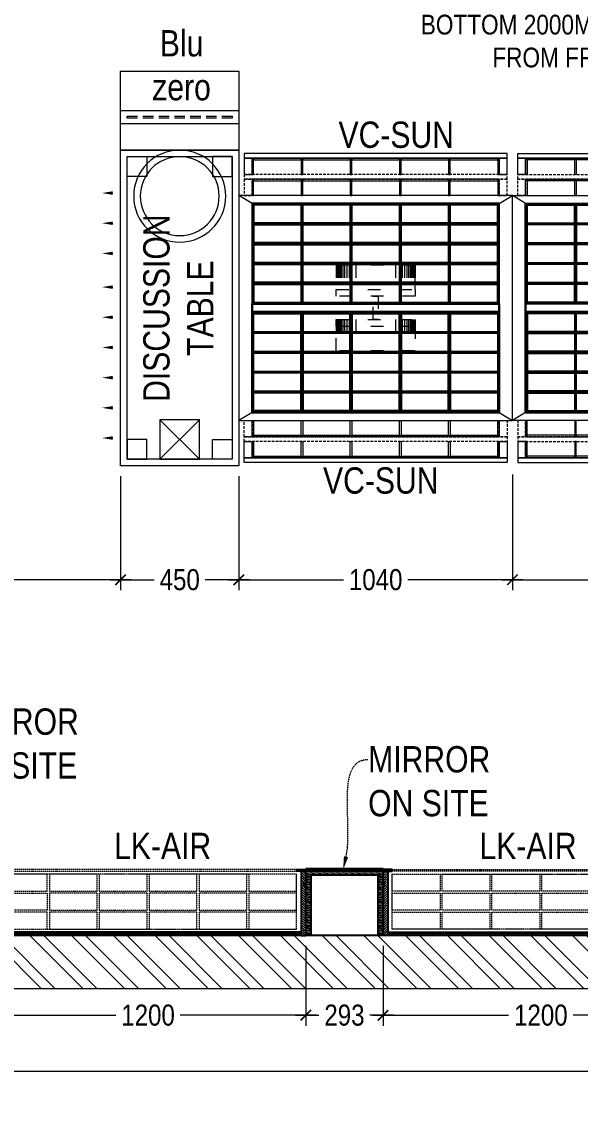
# Model space of a CAD drawing. Header units: millimetres. Extents: x 7389 to 27936, y -894474 to -881284.
# Drawn here: x 13471 to 15593, y -894121 to -889947 of the extents above; entities that cross this region are included whole.
import ezdxf
from ezdxf import colors
from ezdxf.entities.mleader import LeaderData, LeaderLine
from ezdxf.lldxf.tags import DXFTag
from ezdxf.math import Vec2, Vec3

# ---------------------------------------------------------------- set-up
doc = ezdxf.new("R2010")
doc.units = ezdxf.units.MM
doc.header["$LTSCALE"] = 40
doc.header["$MEASUREMENT"] = 0
doc.header["$PDMODE"] = 3
for name, pattern in [('a_p6_plan_L18$0$HIDDEN', [0.375, 0.25, -0.125]), ('ACAD_ISO03W100', [30, 12, -18]), ('D10_DASHED', [0.75, 0.5, -0.25]), ('HIDDEN2', [0.1875, 0.125, -0.0625])]:
    doc.linetypes.add(name, pattern=pattern)
for name, color, linetype, lineweight in [('A-WALL-MASY', 1, 'Continuous', 9), ('dimensions', 149, 'Continuous', 5), ('Floor-Unit', 1, 'Continuous', 13), ('IM-ANNO-HATCH', 8, 'Continuous', 5), ('LENS_FURNITURE', 13, 'Continuous', 9), ('LENS_PARTITION', 21, 'Continuous', 25), ('LENS_TEXT', 31, 'HIDDEN2', 5), ('LN-DIMENSION', 252, 'Continuous', 5), ('LN-ELEVATION-1', 81, 'Continuous', 25), ('LN-ELEVATION-2', 103, 'Continuous', 20), ('LN-ELEVATION-3', 125, 'a_p6_plan_L18$0$HIDDEN', 18), ('LN-ELEVATION-4', 145, 'Continuous', 13), ('LN-ELEVATION-5', 167, 'Continuous', 5), ('LN-HATCH', 251, 'Continuous', 0), ('Mirror', 4, 'Continuous', 15), ('wall hatch', 22, 'Continuous', 9)]:
    doc.layers.add(name, color=color, linetype=linetype, lineweight=lineweight)
doc.styles.get("Standard").update_dxf_attribs({"font": 'ARIALN.TTF'})
tags = doc.linetypes.add('DASHED2', pattern=[0.375, 0.25, -0.125]).pattern_tags.tags
tags[6:7] = [DXFTag(74, 4), DXFTag(75, 0), DXFTag(340, '0'), DXFTag(46, 1.0), DXFTag(50, 0.0), DXFTag(44, 0.0), DXFTag(45, 0.0)]
tags[4:5] = [DXFTag(74, 4), DXFTag(75, 0), DXFTag(340, '0'), DXFTag(46, 1.0), DXFTag(50, 0.0), DXFTag(44, 0.0), DXFTag(45, 0.0)]
doc.dimstyles.new('Working', dxfattribs={"dimscale": 0.8, "dimtxt": 100, "dimasz": 50, "dimexe": 50, "dimexo": 50, "dimgap": 25, "dimtad": 0, "dimdec": 0, "dimzin": 0, "dimdsep": 46, "dimtxsty": 'Standard', "dimblk": 'ARCHTICK', "dimcen": 0, "dimdle": 50, "dimclrd": 250, "dimclre": 8, "dimclrt": 7, "dimadec": 0, "dimazin": 0, "dimtfac": 1, "dimtdec": 0, "dimtofl": 0, "dimtmove": 1, "dimatfit": 3, "dimfxl": 3, "dimtolj": 1, "dimlwd": 5, "dimlwe": 0, "dimarcsym": 0})
pattern_1 = [(45, (7858054.0837, 3504049.203), (-4.4901280605, 4.4901280605), [])]

# ---------------------------------------------------------------- blocks, each defined once
blk = doc.blocks.new('serfqrewfqrew')
at = {"layer": 'wall hatch'}
h = blk.add_hatch(dxfattribs=at)
h.set_pattern_fill('ANSI32', color=256, scale=300, angle=269.87)
h.set_pattern_definition([(314.87, (-17906290.98, 1629025.95), (79.7298001, 79.36881616), []), (314.87, (-17906291.1, 1628972.92), (79.7298001, 79.36881616), [])])
h.paths.add_polyline_path([(-813.1, -228.7), (-18040.5, -228.7), (-18040.5, 0), (-813.1, 0)])
h.paths.add_polyline_path([(-17811.8, -5132.6), (-14864.3, -5132.6), (-14864.3, -5361.3), (-17811.8, -5361.3)])
h.paths.add_polyline_path([(-14381.5, -5158), (-11688.2, -5158), (-11688.2, -5361.3), (-14381.5, -5361.3)])
h.paths.add_polyline_path([(-11230.8, -5183.5), (-6504.7, -5183.5), (-6504.7, -5361.3), (-11230.8, -5361.3)])
h.paths.add_polyline_path([(-5920.3, -5183.5), (-787.7, -5183.5), (-787.7, -5361.3), (-5920.3, -5361.3)])
h.paths.add_polyline_path([(-228.7, -4827.7), (0, -4827.7), (0, -609.8), (-228.7, -609.8)])
at = {"layer": 'A-WALL-MASY'}
blk.add_lwpolyline([(-14381.5, -5158), (-11688.2, -5158), (-11688.2, -5361.3), (-14381.5, -5361.3)], close=True, dxfattribs=at)
blk = doc.blocks.new('12MM VC PLAN')
at = {"layer": 'LN-HATCH', "ltscale": 0.5}
h = blk.add_hatch(dxfattribs=at)
h.set_pattern_fill('ANSI31', color=256, scale=2)
h.set_pattern_definition([(45, (3760859.753, 1795248.936), (-4.490128061, 4.490128061), [])])
h.paths.add_polyline_path([(-1200, 250), (-1200, 60), (-1194, 60), (-1194, 50), (-1200, 50), (-1200, 6), (-1182, 6), (-1182, 250)])
h = blk.add_hatch(dxfattribs=at)
h.set_pattern_fill('ANSI31', color=256, scale=2)
h.set_pattern_definition(pattern_1)
h.paths.add_polyline_path([(0, 250), (0, 60), (-6, 60), (-6, 50), (0, 50), (0, 6), (-18, 6), (-18, 250)])
h = blk.add_hatch(dxfattribs=at)
h.set_pattern_fill('ANSI31', color=256, scale=2)
h.set_pattern_definition([(45, (7858047.0837, 3504049.203), (-4.4901280605, 4.4901280605), [])])
h.paths.add_polyline_path([(-1165, 6), (-1165, 0), (-1200, 0), (-1200, 6)])
h = blk.add_hatch(dxfattribs=at)
h.set_pattern_fill('ANSI31', color=256, scale=2)
h.set_pattern_definition(pattern_1)
h.paths.add_polyline_path([(-28, 6), (-28, 0), (0, 0), (0, 6)])
at = {"layer": 'LN-ELEVATION-1', "ltscale": 0.5}
for points in [[(-1200, 250), (-1200, 60), (-1194, 60), (-1194, 50), (-1200, 50), (-1200, 6), (-1182, 6), (-1182, 250)], [(-18, 238), (-1182, 238), (-1182, 244), (-18, 244)], [(0, 250), (0, 60), (-6, 60), (-6, 50), (0, 50), (0, 6), (-18, 6), (-18, 250)], [(-1165, 6), (-1165, 0), (-1200, 0), (-1200, 6)], [(-35, 6), (-35, 0), (0, 0), (0, 6)]]:
    blk.add_lwpolyline(points, close=True, dxfattribs=at)
at = {"layer": 'LN-ELEVATION-3', "ltscale": 0.5}
for p, q in [((-1182, 250), (-18, 250)), ((-1165, 6), (-35, 6)), ((-35, 0), (-1165, 0))]:
    blk.add_line(p, q, dxfattribs=at)
for points in [[(-1165, 226), (-35, 226), (-35, 18), (-1165, 18)], [(-1165, 226), (-983.3, 226), (-983.3, 162), (-1165, 162)], [(-975.3, 226), (-793.7, 226), (-793.7, 162), (-975.3, 162)], [(-785.7, 226), (-604, 226), (-604, 162), (-785.7, 162)], [(-596, 226), (-414.3, 226), (-414.3, 162), (-596, 162)], [(-406.3, 226), (-224.7, 226), (-224.7, 162), (-406.3, 162)], [(-216.7, 226), (-35, 226), (-35, 162), (-216.7, 162)], [(-1165, 90), (-983.3, 90), (-983.3, 154), (-1165, 154)], [(-975.3, 154), (-793.7, 154), (-793.7, 90), (-975.3, 90)], [(-785.7, 154), (-604, 154), (-604, 90), (-785.7, 90)], [(-596, 154), (-414.3, 154), (-414.3, 90), (-596, 90)], [(-406.3, 154), (-224.7, 154), (-224.7, 90), (-406.3, 90)], [(-216.7, 154), (-35, 154), (-35, 90), (-216.7, 90)], [(-1165, 82), (-983.3, 82), (-983.3, 18), (-1165, 18)], [(-975.3, 82), (-793.7, 82), (-793.7, 18), (-975.3, 18)], [(-785.7, 82), (-604, 82), (-604, 18), (-785.7, 18)], [(-596, 82), (-414.3, 82), (-414.3, 18), (-596, 18)], [(-406.3, 82), (-224.7, 82), (-224.7, 18), (-406.3, 18)], [(-216.7, 82), (-35, 82), (-35, 18), (-216.7, 18)]]:
    blk.add_lwpolyline(points, close=True, dxfattribs=at)
blk = doc.blocks.new('ffgd')
at = {"layer": 'LN-ELEVATION-4', "linetype": 'ACAD_ISO03W100', "ltscale": 0.1}
blk.add_lwpolyline([(0, 47.3), (0, -41.5), (-20, -41.5), (-20, 47.3)], close=True, dxfattribs=at)
at = {"layer": 'LN-ELEVATION-5', "linetype": 'ACAD_ISO03W100', "ltscale": 0.1}
for p, q in [((-159.9, 165.7), (-159.9, 47.3)), ((-159.7, 165.7), (-159.7, 47.3)), ((-159.4, 165.7), (-159.4, 47.3)), ((-159, 165.7), (-159, 47.3)), ((-158.5, 165.7), (-158.5, 47.3)), ((-157.9, 165.7), (-157.9, 47.3)), ((-157.1, 165.7), (-157.1, 47.3)), ((-156.1, 165.7), (-156.1, 47.3)), ((-154.1, 165.7), (-154.1, 47.3)), ((-151.1, 165.7), (-151.1, 47.3)), ((-146.1, 165.7), (-146.1, 47.3)), ((-141.1, 165.7), (-141.1, 47.3)), ((-135.1, 165.7), (-135.1, 47.3)), ((-128.1, 165.7), (-128.1, 47.3)), ((-120.1, 165.7), (-120.1, 47.3)), ((-111.1, 165.7), (-111.1, 47.3)), ((-102.1, 165.7), (-102.1, 47.3)), ((-85, 165.7), (-85, 47.3)), ((65, 165.7), (65, 47.3)), ((82.1, 165.7), (82.1, 47.3)), ((91.1, 165.7), (91.1, 47.3)), ((100.1, 165.7), (100.1, 47.3)), ((108.1, 165.7), (108.1, 47.3)), ((115.1, 165.7), (115.1, 47.3)), ((121.1, 165.7), (121.1, 47.3)), ((126.1, 165.7), (126.1, 47.3)), ((131.1, 165.7), (131.1, 47.3)), ((134.1, 165.7), (134.1, 47.3)), ((136.1, 165.7), (136.1, 47.3)), ((137.1, 165.7), (137.1, 47.3)), ((137.9, 165.7), (137.9, 47.3)), ((138.5, 165.7), (138.5, 47.3)), ((139, 165.7), (139, 47.3)), ((139.4, 165.7), (139.4, 47.3)), ((139.7, 165.7), (139.7, 47.3)), ((139.9, 165.7), (139.9, 47.3)), ((-159.9, -41.5), (-159.9, -159.9)), ((-159.7, -41.5), (-159.7, -159.9)), ((-159.4, -41.5), (-159.4, -159.9)), ((-159, -41.5), (-159, -159.9)), ((-158.5, -41.5), (-158.5, -159.9)), ((-157.9, -41.5), (-157.9, -159.9)), ((-157.1, -41.5), (-157.1, -159.9)), ((-156.1, -41.5), (-156.1, -159.9)), ((-154.1, -41.5), (-154.1, -159.9)), ((-151.1, -41.5), (-151.1, -159.9)), ((-146.1, -41.5), (-146.1, -159.9)), ((-141.1, -41.5), (-141.1, -159.9)), ((-135.1, -41.5), (-135.1, -159.9)), ((-128.1, -41.5), (-128.1, -159.9)), ((-120.1, -41.5), (-120.1, -159.9)), ((-111.1, -41.5), (-111.1, -159.9)), ((-102.1, -41.5), (-102.1, -159.9)), ((-85, -41.5), (-85, -159.9)), ((65, -41.5), (65, -159.9)), ((82.1, -41.5), (82.1, -159.9)), ((91.1, -41.5), (91.1, -159.9)), ((100.1, -41.5), (100.1, -159.9)), ((108.1, -41.5), (108.1, -159.9)), ((115.1, -41.5), (115.1, -159.9)), ((121.1, -41.5), (121.1, -159.9)), ((126.1, -41.5), (126.1, -159.9)), ((131.1, -41.5), (131.1, -159.9)), ((134.1, -41.5), (134.1, -159.9)), ((136.1, -41.5), (136.1, -159.9)), ((137.1, -41.5), (137.1, -159.9)), ((137.9, -41.5), (137.9, -159.9)), ((138.5, -41.5), (138.5, -159.9)), ((139, -41.5), (139, -159.9)), ((139.4, -41.5), (139.4, -159.9)), ((139.7, -41.5), (139.7, -159.9)), ((139.9, -41.5), (139.9, -159.9))]:
    blk.add_line(p, q, dxfattribs=at)
for points in [[(140, 73), (140, 165.7), (-160, 165.7), (-160, 73)], [(140, -67.1), (140, -159.9), (-160, -159.9), (-160, -67.1)]]:
    blk.add_lwpolyline(points, dxfattribs=at)
for points in [[(140, 73), (140, 47.3), (-160, 47.3), (-160, 73)], [(140, -41.5), (140, -67.1), (-160, -67.1), (-160, -41.5)]]:
    blk.add_lwpolyline(points, close=True, dxfattribs=at)
blk = doc.blocks.new('VHNDF')
at = {"layer": 'LN-ELEVATION-1'}
for points in [[(-470, -327.4), (470, -327.4), (470, 467.6), (-470, 467.6)], [(-470, 85.1), (470, 85.1), (470, 467.6), (-470, 467.6)], [(-283.2, 85.1), (-277.2, 85.1), (-277.2, 467.6), (-283.2, 467.6)], [(-96.4, 85.1), (-90.4, 85.1), (-90.4, 467.6), (-96.4, 467.6)], [(90.4, 85.1), (96.4, 85.1), (96.4, 467.6), (90.4, 467.6)], [(277.2, 85.1), (283.2, 85.1), (283.2, 467.6), (277.2, 467.6)], [(-470, 386.6), (-283.2, 386.6), (-283.2, 392.6), (-470, 392.6)], [(-277.2, 386.6), (-96.4, 386.6), (-96.4, 392.6), (-277.2, 392.6)], [(-90.4, 386.6), (90.4, 386.6), (90.4, 392.6), (-90.4, 392.6)], [(96.4, 386.6), (277.2, 386.6), (277.2, 392.6), (96.4, 392.6)], [(283.2, 386.6), (470, 386.6), (470, 392.6), (283.2, 392.6)], [(-470, 311.2), (-283.2, 311.2), (-283.2, 317.2), (-470, 317.2)], [(-277.2, 311.2), (-96.4, 311.2), (-96.4, 317.2), (-277.2, 317.2)], [(-90.4, 311.2), (90.4, 311.2), (90.4, 317.2), (-90.4, 317.2)], [(96.4, 311.2), (277.2, 311.2), (277.2, 317.2), (96.4, 317.2)], [(283.2, 311.2), (470, 311.2), (470, 317.2), (283.2, 317.2)], [(-470, 235.8), (-283.2, 235.8), (-283.2, 241.8), (-470, 241.8)], [(-277.2, 235.8), (-96.4, 235.8), (-96.4, 241.8), (-277.2, 241.8)], [(-90.4, 235.8), (90.4, 235.8), (90.4, 241.8), (-90.4, 241.8)], [(96.4, 235.8), (277.2, 235.8), (277.2, 241.8), (96.4, 241.8)], [(283.2, 235.8), (470, 235.8), (470, 241.8), (283.2, 241.8)], [(-470, 160.4), (-283.2, 160.4), (-283.2, 166.4), (-470, 166.4)], [(-277.2, 160.4), (-96.4, 160.4), (-96.4, 166.4), (-277.2, 166.4)], [(-90.4, 160.4), (90.4, 160.4), (90.4, 166.4), (-90.4, 166.4)], [(96.4, 160.4), (277.2, 160.4), (277.2, 166.4), (96.4, 166.4)], [(283.2, 160.4), (470, 160.4), (470, 166.4), (283.2, 166.4)], [(-470, 85.1), (470, 85.1), (470, 55.1), (-470, 55.1)], [(-470, 55.1), (470, 55.1), (470, -327.4), (-470, -327.4)], [(-283.2, 55.1), (-277.2, 55.1), (-277.2, -327.4), (-283.2, -327.4)], [(-96.4, 55.1), (-90.4, 55.1), (-90.4, -327.4), (-96.4, -327.4)], [(90.4, 55.1), (96.4, 55.1), (96.4, -327.4), (90.4, -327.4)], [(277.2, 55.1), (283.2, 55.1), (283.2, -327.4), (277.2, -327.4)], [(-470, -20.3), (-283.2, -20.3), (-283.2, -26.3), (-470, -26.3)], [(-277.2, -20.3), (-96.4, -20.3), (-96.4, -26.3), (-277.2, -26.3)], [(-90.4, -20.3), (90.4, -20.3), (90.4, -26.3), (-90.4, -26.3)], [(96.4, -20.3), (277.2, -20.3), (277.2, -26.3), (96.4, -26.3)], [(283.2, -20.3), (470, -20.3), (470, -26.3), (283.2, -26.3)], [(-470, -95.7), (-283.2, -95.7), (-283.2, -101.7), (-470, -101.7)], [(-277.2, -95.7), (-96.4, -95.7), (-96.4, -101.7), (-277.2, -101.7)], [(-90.4, -95.7), (90.4, -95.7), (90.4, -101.7), (-90.4, -101.7)], [(96.4, -95.7), (277.2, -95.7), (277.2, -101.7), (96.4, -101.7)], [(283.2, -95.7), (470, -95.7), (470, -101.7), (283.2, -101.7)], [(-470, -171.1), (-283.2, -171.1), (-283.2, -177.1), (-470, -177.1)], [(-277.2, -171.1), (-96.4, -171.1), (-96.4, -177.1), (-277.2, -177.1)], [(-90.4, -171.1), (90.4, -171.1), (90.4, -177.1), (-90.4, -177.1)], [(96.4, -171.1), (277.2, -171.1), (277.2, -177.1), (96.4, -177.1)], [(283.2, -171.1), (470, -171.1), (470, -177.1), (283.2, -177.1)], [(-470, -246.4), (-283.2, -246.4), (-283.2, -252.4), (-470, -252.4)], [(-277.2, -246.4), (-96.4, -246.4), (-96.4, -252.4), (-277.2, -252.4)], [(-90.4, -246.4), (90.4, -246.4), (90.4, -252.4), (-90.4, -252.4)], [(96.4, -246.4), (277.2, -246.4), (277.2, -252.4), (96.4, -252.4)], [(283.2, -246.4), (470, -246.4), (470, -252.4), (283.2, -252.4)]]:
    blk.add_lwpolyline(points, close=True, dxfattribs=at)
for points in [[(-283.2, 461.6), (-464, 461.6), (-464, 317.2)], [(-96.4, 461.6), (-277.2, 461.6)], [(90.4, 461.6), (-90.4, 461.6)], [(277.2, 461.6), (96.4, 461.6)], [(464, 317.2), (464, 461.6), (283.2, 461.6)], [(-464, 311.2), (-464, 241.8)], [(464, 241.8), (464, 311.2)], [(-464, 235.8), (-464, 166.4)], [(464, 166.4), (464, 235.8)], [(-464, 160.4), (-464, 91.1), (-283.2, 91.1)], [(283.2, 91.1), (464, 91.1), (464, 160.4)], [(-277.2, 91.1), (-96.4, 91.1)], [(-90.4, 91.1), (90.4, 91.1)], [(96.4, 91.1), (277.2, 91.1)], [(-464, -20.3), (-464, 49.1), (-283.2, 49.1)], [(-277.2, 49.1), (-96.4, 49.1)], [(-90.4, 49.1), (90.4, 49.1)], [(96.4, 49.1), (277.2, 49.1)], [(283.2, 49.1), (464, 49.1), (464, -20.3)], [(-464, -95.7), (-464, -26.3)], [(464, -26.3), (464, -95.7)], [(-464, -171.1), (-464, -101.7)], [(464, -101.7), (464, -171.1)], [(-283.2, -321.4), (-464, -321.4), (-464, -177.1)], [(464, -177.1), (464, -321.4), (283.2, -321.4)], [(-96.4, -321.4), (-277.2, -321.4)], [(90.4, -321.4), (-90.4, -321.4)], [(277.2, -321.4), (96.4, -321.4)]]:
    blk.add_lwpolyline(points, dxfattribs=at)
at = {"layer": 'LN-ELEVATION-2'}
blk.add_lwpolyline([(-520, -357.4), (520, -357.4), (520, 497.6), (-520, 497.6)], close=True, dxfattribs=at)
for points in [[(-470, 467.6), (-520, 497.6)], [(470, 467.6), (520, 497.6)], [(-470, -327.4), (-520, -357.4)], [(470, -327.4), (520, -357.4)]]:
    blk.add_lwpolyline(points, dxfattribs=at)
at = {"layer": 'LN-ELEVATION-3'}
for points in [[(-500, 559.6), (500, 559.6), (500, 577.6), (-500, 577.6)], [(-500, 497.6), (-470, 497.6), (-470, 559.6), (-500, 559.6)], [(470, 497.6), (500, 497.6), (500, 559.6), (470, 559.6)], [(-500, -357.4), (-470, -357.4), (-470, -419.4), (-500, -419.4)], [(470, -357.4), (500, -357.4), (500, -419.4), (470, -419.4)], [(-500, -419.4), (500, -419.4), (500, -437.4), (-500, -437.4)]]:
    blk.add_lwpolyline(points, close=True, dxfattribs=at)
at = {"layer": 'LN-ELEVATION-4'}
for points in [[(-500, 639.6), (500, 639.6), (500, 657.6), (-500, 657.6)], [(-500, 577.6), (-470, 577.6), (-470, 639.6), (-500, 639.6)], [(470, 577.6), (500, 577.6), (500, 639.6), (470, 639.6)], [(-470, 497.6), (-464, 497.6), (-464, 559.6), (-470, 559.6)], [(-464, 553.6), (-283.2, 553.6), (-283.2, 559.6), (-464, 559.6)], [(-283.2, 497.6), (-277.2, 497.6), (-277.2, 559.6), (-283.2, 559.6)], [(-277.2, 553.6), (-96.4, 553.6), (-96.4, 559.6), (-277.2, 559.6)], [(-96.4, 497.6), (-90.4, 497.6), (-90.4, 559.6), (-96.4, 559.6)], [(-90.4, 553.6), (90.4, 553.6), (90.4, 559.6), (-90.4, 559.6)], [(90.4, 497.6), (96.4, 497.6), (96.4, 559.6), (90.4, 559.6)], [(96.4, 553.6), (277.2, 553.6), (277.2, 559.6), (96.4, 559.6)], [(277.2, 497.6), (283.2, 497.6), (283.2, 559.6), (277.2, 559.6)], [(283.2, 553.6), (464, 553.6), (464, 559.6), (283.2, 559.6)], [(464, 497.6), (470, 497.6), (470, 559.6), (464, 559.6)], [(-470, -357.4), (-464, -357.4), (-464, -419.4), (-470, -419.4)], [(-283.2, -357.4), (-277.2, -357.4), (-277.2, -419.4), (-283.2, -419.4)], [(-96.4, -357.4), (-90.4, -357.4), (-90.4, -419.4), (-96.4, -419.4)], [(90.4, -357.4), (96.4, -357.4), (96.4, -419.4), (90.4, -419.4)], [(277.2, -357.4), (283.2, -357.4), (283.2, -419.4), (277.2, -419.4)], [(464, -357.4), (470, -357.4), (470, -419.4), (464, -419.4)], [(-464, -413.4), (-283.2, -413.4), (-283.2, -419.4), (-464, -419.4)], [(-277.2, -413.4), (-96.4, -413.4), (-96.4, -419.4), (-277.2, -419.4)], [(-90.4, -413.4), (90.4, -413.4), (90.4, -419.4), (-90.4, -419.4)], [(96.4, -413.4), (277.2, -413.4), (277.2, -419.4), (96.4, -419.4)], [(283.2, -413.4), (464, -413.4), (464, -419.4), (283.2, -419.4)], [(-500, -437.4), (-470, -437.4), (-470, -499.4), (-500, -499.4)], [(470, -437.4), (500, -437.4), (500, -499.4), (470, -499.4)], [(-500, -499.4), (500, -499.4), (500, -517.4), (-500, -517.4)]]:
    blk.add_lwpolyline(points, close=True, dxfattribs=at)
at = {"layer": 'LN-ELEVATION-5'}
for points in [[(-470, 577.6), (-464, 577.6), (-464, 639.6), (-470, 639.6)], [(-464, 633.6), (-283.2, 633.6), (-283.2, 639.6), (-464, 639.6)], [(-283.2, 577.6), (-277.2, 577.6), (-277.2, 639.6), (-283.2, 639.6)], [(-277.2, 633.6), (-96.4, 633.6), (-96.4, 639.6), (-277.2, 639.6)], [(-96.4, 577.6), (-90.4, 577.6), (-90.4, 639.6), (-96.4, 639.6)], [(-90.4, 633.6), (90.4, 633.6), (90.4, 639.6), (-90.4, 639.6)], [(90.4, 577.6), (96.4, 577.6), (96.4, 639.6), (90.4, 639.6)], [(96.4, 633.6), (277.2, 633.6), (277.2, 639.6), (96.4, 639.6)], [(277.2, 577.6), (283.2, 577.6), (283.2, 639.6), (277.2, 639.6)], [(283.2, 633.6), (464, 633.6), (464, 639.6), (283.2, 639.6)], [(464, 577.6), (470, 577.6), (470, 639.6), (464, 639.6)], [(-470, -437.4), (-464, -437.4), (-464, -499.4), (-470, -499.4)], [(-283.2, -437.4), (-277.2, -437.4), (-277.2, -499.4), (-283.2, -499.4)], [(-96.4, -437.4), (-90.4, -437.4), (-90.4, -499.4), (-96.4, -499.4)], [(90.4, -437.4), (96.4, -437.4), (96.4, -499.4), (90.4, -499.4)], [(277.2, -437.4), (283.2, -437.4), (283.2, -499.4), (277.2, -499.4)], [(464, -437.4), (470, -437.4), (470, -499.4), (464, -499.4)], [(-464, -493.4), (-283.2, -493.4), (-283.2, -499.4), (-464, -499.4)], [(-277.2, -493.4), (-96.4, -493.4), (-96.4, -499.4), (-277.2, -499.4)], [(-90.4, -493.4), (90.4, -493.4), (90.4, -499.4), (-90.4, -499.4)], [(96.4, -493.4), (277.2, -493.4), (277.2, -499.4), (96.4, -499.4)], [(283.2, -493.4), (464, -493.4), (464, -499.4), (283.2, -499.4)]]:
    blk.add_lwpolyline(points, close=True, dxfattribs=at)
at = {"layer": 'LN-DIMENSION'}
blk.add_blockref('ffgd', (10, 67.1), dxfattribs=at)
blk = doc.blocks.new('D-Table-1200')
at = {"layer": 'LN-ELEVATION-1', "linetype": 'ByBlock', "lineweight": -2}
for p, q in [((-1094.5, -480.3), (-1094.5, -479)), ((-979.8, -480.3), (-979.8, -479)), ((-865.1, -480.3), (-865.1, -479)), ((-750.4, -480.3), (-750.4, -479)), ((-635.6, -480.3), (-635.6, -479)), ((-520.9, -480.3), (-520.9, -479)), ((-392.9, -480.3), (-392.9, -479)), ((-278.1, -480.3), (-278.1, -479)), ((-163.4, -480.3), (-163.4, -479))]:
    blk.add_line(p, q, dxfattribs=at)
for points in [[(0, 0), (-1200, 0), (-1200, -450), (0, -450)], [(-25, -25), (-1175, -25), (-1175, -425), (-25, -425)]]:
    blk.add_lwpolyline(points, close=True, dxfattribs=at)
for radius in [175, 150]:
    blk.add_circle((-175, -225), radius, dxfattribs=at)
for points in [[(-1087.9, -480.3), (-1101.2, -480.3), (-1094.5, -520.3)], [(-973.1, -480.3), (-986.5, -480.3), (-979.8, -520.3)], [(-858.4, -480.3), (-871.8, -480.3), (-865.1, -520.3)], [(-743.7, -480.3), (-757, -480.3), (-750.4, -520.3)], [(-629, -480.3), (-642.3, -480.3), (-635.6, -520.3)], [(-514.2, -480.3), (-527.6, -480.3), (-520.9, -520.3)], [(-386.2, -480.3), (-399.5, -480.3), (-392.9, -520.3)], [(-271.5, -480.3), (-284.8, -480.3), (-278.1, -520.3)], [(-156.7, -480.3), (-170.1, -480.3), (-163.4, -520.3)]]:
    blk.add_solid(points, dxfattribs=at)
at = {"layer": 'LN-ELEVATION-5', "linetype": 'ByBlock', "lineweight": -2}
for p, q in [((-1025, -300), (-1175, -150)), ((-1175, -300), (-1025, -150))]:
    blk.add_line(p, q, dxfattribs=at)
for points in [[(-1100, -25), (-1175, -25), (-1175, -100), (-1100, -100)], [(-100, -25), (-25, -25), (-25, -100), (-100, -100)], [(-1025, -300), (-1175, -300), (-1175, -150), (-1025, -150)], [(-1100, -425), (-1175, -425), (-1175, -350), (-1100, -350)], [(-100, -425), (-25, -425), (-25, -350), (-100, -350)]]:
    blk.add_lwpolyline(points, close=True, dxfattribs=at)
blk = doc.blocks.new('blu zero rack details')
at = {"layer": 'LENS_FURNITURE', "color": 1, "ltscale": 0.5}
for points in [[(86206.7, 120883.4), (86206.7, 120433.4), (85906.7, 120433.4), (85906.7, 120883.4)], [(86106.7, 120883.4), (86106.7, 120433.4), (86056.7, 120433.4), (86056.7, 120883.4)]]:
    blk.add_lwpolyline(points, close=True, dxfattribs=at)
at = {"layer": 'LENS_FURNITURE', "color": 1, "linetype": 'D10_DASHED', "ltscale": 2}
blk.add_lwpolyline([(86085.7, 120858.4), (86085.7, 120458.4), (86077.7, 120458.4), (86077.7, 120858.4)], close=True, dxfattribs=at)
blk = doc.blocks.new('_ArchTick')
at = {"const_width": 0.15}
blk.add_lwpolyline([(-0.5, -0.5), (0.5, 0.5)], dxfattribs=at)
blk = doc.blocks.new('*D67')
at = {"layer": 'Defpoints', "color": 0, "ltscale": 50, "transparency": 16777216}
for p in [(13350.8, -893419.3), (14550.8, -893419.3), (14550.8, -893723)]:
    blk.add_point(p, dxfattribs=at)
at = {"layer": 'dimensions', "color": 8, "linetype": 'DASHED2', "lineweight": 0, "ltscale": 50, "transparency": 16777216}
for p, q in [((13350.8, -893459.3), (13350.8, -893763)), ((14550.8, -893459.3), (14550.8, -893763))]:
    blk.add_line(p, q, dxfattribs=at)
at = {"layer": 'dimensions', "color": 250, "linetype": 'DASHED2', "lineweight": 5, "ltscale": 50, "transparency": 16777216}
for p, q in [((13310.8, -893723), (13836, -893723)), ((14590.8, -893723), (14065.6, -893723))]:
    blk.add_line(p, q, dxfattribs=at)
at = {"layer": 'dimensions', "color": 250, "lineweight": 5, "ltscale": 50, "transparency": 16777216, "xscale": 40, "yscale": 40, "zscale": 40, "rotation": 180}
blk.add_blockref('_ArchTick', (13350.8, -893723), dxfattribs=at)
at = {"layer": 'dimensions', "color": 250, "lineweight": 5, "ltscale": 50, "transparency": 16777216, "xscale": 40, "yscale": 40, "zscale": 40}
blk.add_blockref('_ArchTick', (14550.8, -893723), dxfattribs=at)
at = {"layer": 'dimensions', "color": 7, "ltscale": 50, "transparency": 16777216, "insert": (13950.8, -893723), "char_height": 80, "attachment_point": 5, "bg_fill": 3, "box_fill_scale": 1.25, "bg_fill_color": 9, "bg_fill_true_color": 13158600, "bg_fill_transparency": 0}
blk.add_mtext('\\A1;1200', dxfattribs=at)
blk = doc.blocks.new('*D68')
at = {"layer": 'Defpoints', "color": 0, "ltscale": 50, "transparency": 16777216}
for p in [(14550.8, -893419.3), (14844.2, -893419.3), (14844.2, -893723)]:
    blk.add_point(p, dxfattribs=at)
at = {"layer": 'dimensions', "color": 8, "linetype": 'DASHED2', "lineweight": 0, "ltscale": 50, "transparency": 16777216}
for p, q in [((14550.8, -893459.3), (14550.8, -893763)), ((14844.2, -893459.3), (14844.2, -893763))]:
    blk.add_line(p, q, dxfattribs=at)
at = {"layer": 'dimensions', "color": 250, "linetype": 'DASHED2', "lineweight": 5, "ltscale": 50, "transparency": 16777216}
for p, q in [((14510.8, -893723), (14604.5, -893723)), ((14884.2, -893723), (14790.5, -893723))]:
    blk.add_line(p, q, dxfattribs=at)
at = {"layer": 'dimensions', "color": 250, "lineweight": 5, "ltscale": 50, "transparency": 16777216, "xscale": 40, "yscale": 40, "zscale": 40, "rotation": 180}
blk.add_blockref('_ArchTick', (14550.8, -893723), dxfattribs=at)
at = {"layer": 'dimensions', "color": 250, "lineweight": 5, "ltscale": 50, "transparency": 16777216, "xscale": 40, "yscale": 40, "zscale": 40}
blk.add_blockref('_ArchTick', (14844.2, -893723), dxfattribs=at)
at = {"layer": 'dimensions', "color": 7, "ltscale": 50, "transparency": 16777216, "insert": (14697.5, -893723), "char_height": 80, "attachment_point": 5, "bg_fill": 3, "box_fill_scale": 1.25, "bg_fill_color": 9, "bg_fill_true_color": 13158600, "bg_fill_transparency": 0}
blk.add_mtext('\\A1;293', dxfattribs=at)
blk = doc.blocks.new('*D69')
at = {"layer": 'Defpoints', "color": 0, "ltscale": 50, "transparency": 16777216}
for p in [(14844.2, -893419.3), (16044.2, -893622.6), (16044.2, -893723)]:
    blk.add_point(p, dxfattribs=at)
at = {"layer": 'dimensions', "color": 8, "linetype": 'DASHED2', "lineweight": 0, "ltscale": 50, "transparency": 16777216}
for p, q in [((14844.2, -893459.3), (14844.2, -893763)), ((16044.2, -893662.6), (16044.2, -893763))]:
    blk.add_line(p, q, dxfattribs=at)
at = {"layer": 'dimensions', "color": 250, "linetype": 'DASHED2', "lineweight": 5, "ltscale": 50, "transparency": 16777216}
for p, q in [((14804.2, -893723), (15329.4, -893723)), ((16084.2, -893723), (15558.9, -893723))]:
    blk.add_line(p, q, dxfattribs=at)
at = {"layer": 'dimensions', "color": 250, "lineweight": 5, "ltscale": 50, "transparency": 16777216, "xscale": 40, "yscale": 40, "zscale": 40, "rotation": 180}
blk.add_blockref('_ArchTick', (14844.2, -893723), dxfattribs=at)
at = {"layer": 'dimensions', "color": 250, "lineweight": 5, "ltscale": 50, "transparency": 16777216, "xscale": 40, "yscale": 40, "zscale": 40}
blk.add_blockref('_ArchTick', (16044.2, -893723), dxfattribs=at)
at = {"layer": 'dimensions', "color": 7, "ltscale": 50, "transparency": 16777216, "insert": (15444.2, -893723), "char_height": 80, "attachment_point": 5, "bg_fill": 3, "box_fill_scale": 1.25, "bg_fill_color": 9, "bg_fill_true_color": 13158600, "bg_fill_transparency": 0}
blk.add_mtext('\\A1;1200', dxfattribs=at)
blk = doc.blocks.new('*D85')
at = {"layer": 'Defpoints', "color": 0, "ltscale": 50, "transparency": 16777216}
for p in [(13846.2, -891634.3), (12595.8, -891911.9), (13846.2, -892067.7)]:
    blk.add_point(p, dxfattribs=at)
at = {"layer": 'dimensions', "color": 8, "linetype": 'DASHED2', "lineweight": 0, "ltscale": 50, "transparency": 16777216}
for p, q in [((13846.2, -891674.3), (13846.2, -892107.7)), ((12595.8, -891951.9), (12595.8, -892107.7))]:
    blk.add_line(p, q, dxfattribs=at)
at = {"layer": 'dimensions', "color": 250, "linetype": 'DASHED2', "lineweight": 5, "ltscale": 50, "transparency": 16777216}
for p, q in [((12555.8, -892067.7), (13106.3, -892067.7)), ((13886.2, -892067.7), (13335.8, -892067.7))]:
    blk.add_line(p, q, dxfattribs=at)
at = {"layer": 'dimensions', "color": 250, "lineweight": 5, "ltscale": 50, "transparency": 16777216, "xscale": 40, "yscale": 40, "zscale": 40, "rotation": 180}
blk.add_blockref('_ArchTick', (12595.8, -892067.7), dxfattribs=at)
at = {"layer": 'dimensions', "color": 250, "lineweight": 5, "ltscale": 50, "transparency": 16777216, "xscale": 40, "yscale": 40, "zscale": 40}
blk.add_blockref('_ArchTick', (13846.2, -892067.7), dxfattribs=at)
at = {"layer": 'dimensions', "color": 7, "ltscale": 50, "transparency": 16777216, "insert": (13221, -892067.7), "char_height": 80, "attachment_point": 5, "bg_fill": 3, "box_fill_scale": 1.25, "bg_fill_color": 9, "bg_fill_true_color": 13158600, "bg_fill_transparency": 0}
blk.add_mtext('\\A1;1250', dxfattribs=at)
blk = doc.blocks.new('*D86')
at = {"layer": 'Defpoints', "color": 0, "ltscale": 50, "transparency": 16777216}
for p in [(13846.2, -891634.3), (14296.2, -891634.3), (14296.2, -892067.7)]:
    blk.add_point(p, dxfattribs=at)
at = {"layer": 'dimensions', "color": 8, "linetype": 'DASHED2', "lineweight": 0, "ltscale": 50, "transparency": 16777216}
for p, q in [((13846.2, -891674.3), (13846.2, -892107.7)), ((14296.2, -891674.3), (14296.2, -892107.7))]:
    blk.add_line(p, q, dxfattribs=at)
at = {"layer": 'dimensions', "color": 250, "linetype": 'DASHED2', "lineweight": 5, "ltscale": 50, "transparency": 16777216}
for p, q in [((13806.2, -892067.7), (13977.6, -892067.7)), ((14336.2, -892067.7), (14164.9, -892067.7))]:
    blk.add_line(p, q, dxfattribs=at)
at = {"layer": 'dimensions', "color": 250, "lineweight": 5, "ltscale": 50, "transparency": 16777216, "xscale": 40, "yscale": 40, "zscale": 40, "rotation": 180}
blk.add_blockref('_ArchTick', (13846.2, -892067.7), dxfattribs=at)
at = {"layer": 'dimensions', "color": 250, "lineweight": 5, "ltscale": 50, "transparency": 16777216, "xscale": 40, "yscale": 40, "zscale": 40}
blk.add_blockref('_ArchTick', (14296.2, -892067.7), dxfattribs=at)
at = {"layer": 'dimensions', "color": 7, "ltscale": 50, "transparency": 16777216, "insert": (14071.2, -892067.7), "char_height": 80, "attachment_point": 5, "bg_fill": 3, "box_fill_scale": 1.25, "bg_fill_color": 9, "bg_fill_true_color": 13158600, "bg_fill_transparency": 0}
blk.add_mtext('\\A1;450', dxfattribs=at)
blk = doc.blocks.new('*D87')
at = {"layer": 'Defpoints', "color": 0, "ltscale": 50, "transparency": 16777216}
for p in [(15336.2, -891461.8), (14296.2, -891634.3), (15336.2, -892067.7)]:
    blk.add_point(p, dxfattribs=at)
at = {"layer": 'dimensions', "color": 8, "linetype": 'DASHED2', "lineweight": 0, "ltscale": 50, "transparency": 16777216}
for p, q in [((14296.2, -891674.3), (14296.2, -892107.7)), ((15336.2, -891667.7), (15336.2, -892107.7))]:
    blk.add_line(p, q, dxfattribs=at)
at = {"layer": 'dimensions', "color": 250, "linetype": 'DASHED2', "lineweight": 5, "ltscale": 50, "transparency": 16777216}
for p, q in [((14256.2, -892067.7), (14701.5, -892067.7)), ((15376.2, -892067.7), (14931, -892067.7))]:
    blk.add_line(p, q, dxfattribs=at)
at = {"layer": 'dimensions', "color": 250, "lineweight": 5, "ltscale": 50, "transparency": 16777216, "xscale": 40, "yscale": 40, "zscale": 40, "rotation": 180}
blk.add_blockref('_ArchTick', (14296.2, -892067.7), dxfattribs=at)
at = {"layer": 'dimensions', "color": 250, "lineweight": 5, "ltscale": 50, "transparency": 16777216, "xscale": 40, "yscale": 40, "zscale": 40}
blk.add_blockref('_ArchTick', (15336.2, -892067.7), dxfattribs=at)
at = {"layer": 'dimensions', "color": 7, "ltscale": 50, "transparency": 16777216, "insert": (14816.2, -892067.7), "char_height": 80, "attachment_point": 5, "bg_fill": 3, "box_fill_scale": 1.25, "bg_fill_color": 9, "bg_fill_true_color": 13158600, "bg_fill_transparency": 0}
blk.add_mtext('\\A1;1040', dxfattribs=at)
blk = doc.blocks.new('*D88')
at = {"layer": 'Defpoints', "color": 0, "ltscale": 50, "transparency": 16777216}
for p in [(15336.2, -891461.8), (16376.2, -891461.8), (16376.2, -892067.7)]:
    blk.add_point(p, dxfattribs=at)
at = {"layer": 'dimensions', "color": 8, "linetype": 'DASHED2', "lineweight": 0, "ltscale": 50, "transparency": 16777216}
for p, q in [((15336.2, -891667.7), (15336.2, -892107.7)), ((16376.2, -891667.7), (16376.2, -892107.7))]:
    blk.add_line(p, q, dxfattribs=at)
at = {"layer": 'dimensions', "color": 250, "linetype": 'DASHED2', "lineweight": 5, "ltscale": 50, "transparency": 16777216}
for p, q in [((15296.2, -892067.7), (15741.5, -892067.7)), ((16416.2, -892067.7), (15971, -892067.7))]:
    blk.add_line(p, q, dxfattribs=at)
at = {"layer": 'dimensions', "color": 250, "lineweight": 5, "ltscale": 50, "transparency": 16777216, "xscale": 40, "yscale": 40, "zscale": 40, "rotation": 180}
blk.add_blockref('_ArchTick', (15336.2, -892067.7), dxfattribs=at)
at = {"layer": 'dimensions', "color": 250, "lineweight": 5, "ltscale": 50, "transparency": 16777216, "xscale": 40, "yscale": 40, "zscale": 40}
blk.add_blockref('_ArchTick', (16376.2, -892067.7), dxfattribs=at)
at = {"layer": 'dimensions', "color": 7, "ltscale": 50, "transparency": 16777216, "insert": (15856.2, -892067.7), "char_height": 80, "attachment_point": 5, "bg_fill": 3, "box_fill_scale": 1.25, "bg_fill_color": 9, "bg_fill_true_color": 13158600, "bg_fill_transparency": 0}
blk.add_mtext('\\A1;1040', dxfattribs=at)
blk = doc.blocks.new('*D119')
at = {"layer": 'Defpoints', "color": 0, "ltscale": 50, "transparency": 16777216}
for p in [(27503.7, -893089), (9488.6, -893622.6), (27503.7, -893935.2)]:
    blk.add_point(p, dxfattribs=at)
at = {"layer": 'dimensions', "color": 8, "linetype": 'DASHED2', "lineweight": 0, "ltscale": 50, "transparency": 16777216}
for p, q in [((27503.7, -893535.2), (27503.7, -893975.2)), ((9488.6, -893662.6), (9488.6, -893975.2))]:
    blk.add_line(p, q, dxfattribs=at)
at = {"layer": 'dimensions', "color": 250, "linetype": 'DASHED2', "lineweight": 5, "ltscale": 50, "transparency": 16777216}
for p, q in [((9448.6, -893935.2), (18125.1, -893935.2)), ((27543.7, -893935.2), (18867.2, -893935.2))]:
    blk.add_line(p, q, dxfattribs=at)
at = {"layer": 'dimensions', "color": 250, "lineweight": 5, "ltscale": 50, "transparency": 16777216, "xscale": 40, "yscale": 40, "zscale": 40, "rotation": 180}
blk.add_blockref('_ArchTick', (9488.6, -893935.2), dxfattribs=at)
at = {"layer": 'dimensions', "color": 250, "lineweight": 5, "ltscale": 50, "transparency": 16777216, "xscale": 40, "yscale": 40, "zscale": 40}
blk.add_blockref('_ArchTick', (27503.7, -893935.2), dxfattribs=at)
at = {"layer": 'dimensions', "color": 7, "ltscale": 50, "transparency": 16777216, "insert": (18496.1, -893935.2), "char_height": 80, "attachment_point": 5, "bg_fill": 3, "box_fill_scale": 1.25, "bg_fill_color": 9, "bg_fill_true_color": 13158600, "bg_fill_transparency": 0}
blk.add_mtext('\\A1;18015 [59\'-1 1/2"]', dxfattribs=at)

msp = doc.modelspace()

# ---------------------------------------------------------------- hatches: boundary and pattern name
at = {"layer": 'IM-ANNO-HATCH'}
h = msp.add_hatch(dxfattribs=at)
h.set_pattern_fill('CORK', color=256, scale=50)
h.set_pattern_definition([(0, (-2583.0746, 0), (0, 6.25), []), (135, (-2579.95, -3.125), (-12.49999998, -12.49999998), [8.8388348, -8.8388348]), (135, (-2578.387, -3.125), (-12.49999998, -12.49999998), [8.8388348, -8.8388348]), (135, (-2576.825, -3.125), (-12.49999998, -12.49999998), [8.8388348, -8.8388348])])
h.paths.add_polyline_path([(14570.8, -893189.3), (14824.2, -893189.3), (14824.2, -893419.3), (14570.8, -893419.3)], flags=16)
h.paths.add_polyline_path([(14550.8, -893169.3), (14844.2, -893169.3), (14844.2, -893419.3), (14550.8, -893419.3)])

# ---------------------------------------------------------------- linework, layer by layer
at = {"layer": 'LENS_PARTITION'}
for points in [[(14550.8, -893169.3), (14844.2, -893169.3), (14844.2, -893419.3), (14550.8, -893419.3)], [(14570.8, -893189.3), (14824.2, -893189.3), (14824.2, -893419.3), (14570.8, -893419.3)]]:
    msp.add_lwpolyline(points, close=True, dxfattribs=at)
at = {"layer": 'Mirror', "lineweight": 0}
for points in [[(14550.8, -893163.3), (14844.2, -893163.3)], [(14550.8, -893169.3), (14844.2, -893169.3)]]:
    msp.add_lwpolyline(points, dxfattribs=at)

# ---------------------------------------------------------------- block references
msp.add_blockref('serfqrewfqrew', (27732.3, -888261.3))
at = {"layer": 'Floor-Unit', "rotation": 270}
msp.add_blockref('blu zero rack details', (-106587.2, -804227.6), dxfattribs=at)
at = {"layer": 'Floor-Unit', "xscale": -1, "rotation": 270}
msp.add_blockref('D-Table-1200', (14296.2, -890434.3), dxfattribs=at)
at = {"layer": 'Floor-Unit'}
msp.add_blockref('VHNDF', (14816.2, -891104.4), dxfattribs=at)
at = {"layer": 'Floor-Unit', "xscale": -1}
msp.add_blockref('VHNDF', (15856.2, -891104.4), dxfattribs=at)
at = {"layer": 'Floor-Unit', "ltscale": 0.5, "xscale": -1, "rotation": 180}
msp.add_blockref('12MM VC PLAN', (14550.8, -893169.3), dxfattribs=at)
at = {"layer": 'Floor-Unit', "ltscale": 0.5, "rotation": 180}
msp.add_blockref('12MM VC PLAN', (14844.2, -893169.3), dxfattribs=at)

# ---------------------------------------------------------------- texts
at = {"layer": 'LENS_TEXT', "insert": (13899.5, -889978.4), "char_height": 100, "width": 357.25, "attachment_point": 1}
msp.add_mtext('\\pxqc,t8;Blu zero', dxfattribs=at)
at = {"layer": 'LENS_TEXT', "linetype": 'Continuous', "ltscale": 3, "char_height": 100, "attachment_point": 5}
for s, insert, width in [('\\pxql;VC-SUN', (14797.3, -890376.6), 244.677), ('\\pxql;VC-SUN', (14738.4, -891691), 244.677), ('\\pxql;LK-AIR', (13957.6, -893079.4), 271.785), ('\\pxql;LK-AIR', (15347, -893079.4), 271.785)]:
    msp.add_mtext(s, dxfattribs=dict(at, insert=insert, width=width))
at = {"layer": 'LENS_TEXT', "linetype": 'Continuous', "ltscale": 3, "insert": (14065.8, -891035.2), "char_height": 100, "width": 551.363, "attachment_point": 5, "rotation": 90}
msp.add_mtext('\\pxqc;DISCUSSION TABLE', dxfattribs=at)

# ---------------------------------------------------------------- leaders
at = {"layer": 'LENS_TEXT', "linetype": 'Continuous', "ltscale": 3}
ml = msp.add_multileader_mtext('Standard', dxfattribs=at)
ml.set_content('{\\C256;55"SCREEN BOTTOM 2000MM FROM FFL.}', color=1)
ml.set_leader_properties(color=256, linetype='ByLayer', lineweight=-1)
ml.build(insert=Vec2(0, 0))
ml.multileader.update_dxf_attribs({"leader_type": 2, "dogleg_length": 0.36, "arrow_head_size": 50})
ctx = ml.context
ctx.base_point, ctx.char_height, ctx.arrow_head_size, ctx.landing_gap_size, ctx.plane_origin = Vec3(15000.4, -889833), 75, 50, 0.09, Vec3(16545, -889216.8)
ctx.text_align_type = 2
notes = []
notes.append((ctx, [(0, (1, 1, 0), (15713.9, -889833), (-1, 0), 0.36, [(1, [(15693.7, -890550.8)], 0, [])])]))
ctx.mtext.insert, ctx.mtext.width, ctx.mtext.defined_height, ctx.mtext.alignment, ctx.mtext.flow_direction = Vec3(15713.4, -889794.9), 746.214, 354.8, 3, 5
ml = msp.add_multileader_mtext('Standard', dxfattribs=at)
ml.set_content('{\\C256;MIRROR ON SITE}', color=1)
ml.set_leader_properties(color=256, linetype='ByLayer', lineweight=-1)
ml.build(insert=Vec2(0, 0))
ml.multileader.update_dxf_attribs({"leader_type": 2, "dogleg_length": 0.36, "arrow_head_size": 50})
ctx = ml.context
ctx.base_point, ctx.char_height, ctx.arrow_head_size, ctx.landing_gap_size, ctx.plane_origin = Vec3(13222.9, -892607.5), 100, 50, 0.09, Vec3(14484, -892201.1)
notes.append((ctx, [(1, (1, 1, 0), (13222.5, -892607.5), (1, 0), 0.36, [(1, [(13109.4, -892987.3)], 0, [])])]))
ctx.mtext.insert, ctx.mtext.width, ctx.mtext.flow_direction = Vec3(13223, -892556.7), 550.803, 5
ml = msp.add_multileader_mtext('Standard', dxfattribs=at)
ml.set_content('{\\C256;MIRROR ON SITE}', color=1)
ml.set_leader_properties(color=256, linetype='ByLayer', lineweight=-1)
ml.build(insert=Vec2(0, 0))
ml.multileader.update_dxf_attribs({"leader_type": 2, "dogleg_length": 0.36, "arrow_head_size": 50})
ctx = ml.context
ctx.base_point, ctx.char_height, ctx.arrow_head_size, ctx.landing_gap_size, ctx.plane_origin = Vec3(14787.7, -892750.8), 100, 50, 0.09, Vec3(16067.1, -892314.7)
notes.append((ctx, [(1, (1, 1, 0), (14787.3, -892750.8), (1, 0), 0.36, [(1, [(14692.5, -893169.3)], 0, [])])]))
ctx.mtext.insert, ctx.mtext.width, ctx.mtext.flow_direction = Vec3(14787.7, -892700), 603.735, 5
for ctx, leaders in notes:
    for number, flags, end, landing, length, lines in leaders:
        leader = LeaderData()
        leader.index, (leader.has_last_leader_line, leader.has_dogleg_vector, leader.attachment_direction) = number, flags
        leader.last_leader_point, leader.dogleg_vector, leader.dogleg_length = Vec3(end), Vec3(landing), length
        for number, points, colour, breaks in lines:
            line = LeaderLine()
            line.index, line.vertices, line.color, line.breaks = number, Vec3.list(points), colors.encode_raw_color(colour), breaks
            leader.lines.append(line)
        ctx.leaders.append(leader)

# ---------------------------------------------------------------- next in the draw order: dimensions: what is measured, and where the dimension line sits
at = {"layer": 'dimensions', "color": 3, "ltscale": 50, "true_color": 0x15f609}
for base, p1, p2, picture, middle in [((13846.2, -892067.7), (12595.8, -891911.9), (13846.2, -891634.3), '*D85', (13221, -892067.7)), ((14550.8, -893723), (13350.8, -893419.3), (14550.8, -893419.3), '*D67', (13950.8, -893723))]:
    dim = msp.add_linear_dim(base=base, p1=p1, p2=p2, dimstyle='Working', override={"dimfxl": 500, "dimfxlon": 1, "dimtfill": 1, "dimarcsym": 1}, dxfattribs=at)
    dim.commit()
    dim.dimension.update_dxf_attribs({"geometry": picture, "text_midpoint": middle})

# ---------------------------------------------------------------- next in the draw order: dimensions: what is measured, and where the dimension line sits
for base, p1, p2, picture, middle in [((14296.2, -892067.7), (13846.2, -891634.3), (14296.2, -891634.3), '*D86', (14071.2, -892067.7)), ((14844.2, -893723), (14550.8, -893419.3), (14844.2, -893419.3), '*D68', (14697.5, -893723))]:
    dim = msp.add_linear_dim(base=base, p1=p1, p2=p2, dimstyle='Working', override={"dimfxl": 500, "dimfxlon": 1, "dimtfill": 1, "dimarcsym": 1}, dxfattribs=at)
    dim.commit()
    dim.dimension.update_dxf_attribs({"geometry": picture, "text_midpoint": middle})

# ---------------------------------------------------------------- next in the draw order: dimensions: what is measured, and where the dimension line sits
for base, p1, p2, picture, middle in [((15336.2, -892067.7), (14296.2, -891634.3), (15336.2, -891461.8), '*D87', (14816.2, -892067.7)), ((16044.2, -893723), (14844.2, -893419.3), (16044.2, -893622.6), '*D69', (15444.2, -893723))]:
    dim = msp.add_linear_dim(base=base, p1=p1, p2=p2, dimstyle='Working', override={"dimfxl": 500, "dimfxlon": 1, "dimtfill": 1, "dimarcsym": 1}, dxfattribs=at)
    dim.commit()
    dim.dimension.update_dxf_attribs({"geometry": picture, "text_midpoint": middle})

# ---------------------------------------------------------------- next in the draw order: dimensions: what is measured, and where the dimension line sits
dim = msp.add_linear_dim(base=(16376.2, -892067.7), p1=(15336.2, -891461.8), p2=(16376.2, -891461.8), dimstyle='Working', override={"dimfxl": 500, "dimfxlon": 1, "dimtfill": 1, "dimarcsym": 1}, dxfattribs=at)
dim.commit()
dim.dimension.update_dxf_attribs({"geometry": '*D88', "text_midpoint": (15856.2, -892067.7)})
at = {"layer": 'dimensions', "ltscale": 50}
dim = msp.add_linear_dim(base=(27503.7, -893935.2), p1=(9488.6, -893622.6), p2=(27503.7, -893089), dimstyle='Working', override={"dimfxl": 500, "dimfxlon": 1, "dimtfill": 1, "dimarcsym": 1}, dxfattribs=at)
dim.commit()
dim.dimension.update_dxf_attribs({"geometry": '*D119', "text_midpoint": (18496.1, -893935.2)})

doc.saveas('drawing.dxf')
